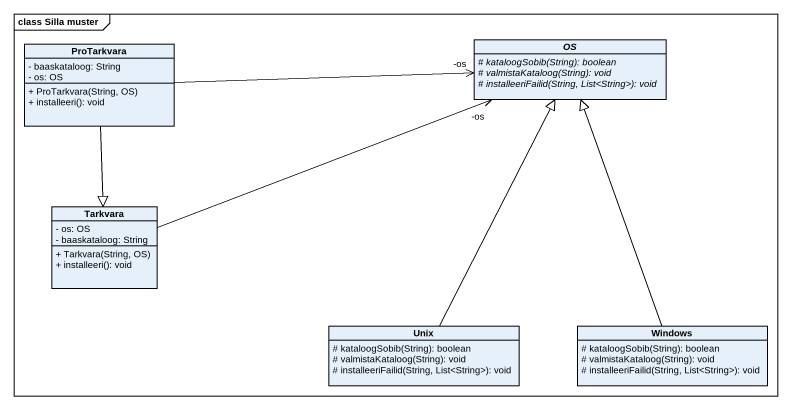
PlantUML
@startuml
mainframe class Silla muster
hide circle
hide empty members
skinparam classAttributeIconSize 0
abstract class OS {
  {abstract} # kataloogSobib(String): boolean
  {abstract} # valmistaKataloog(String): void
  {abstract} # installeeriFailid(String, List<String>): void
}
class ProTarkvara {
  - baaskataloog: String
  - os: OS
  + ProTarkvara(String, OS)
  + installeeri(): void
}
class Tarkvara {
  - os: OS
  - baaskataloog: String
  + Tarkvara(String, OS)
  + installeeri(): void
}
class Unix {
  # kataloogSobib(String): boolean
  # valmistaKataloog(String): void
  # installeeriFailid(String, List<String>): void
}
class Windows {
  # kataloogSobib(String): boolean
  # valmistaKataloog(String): void
  # installeeriFailid(String, List<String>): void
}
ProTarkvara -right-> "-os" OS
ProTarkvara --|> Tarkvara
ProTarkvara --|> Tarkvara
Tarkvara -right-> "-os" OS
Unix -up-|> OS
Windows -up-|> OS
@enduml
